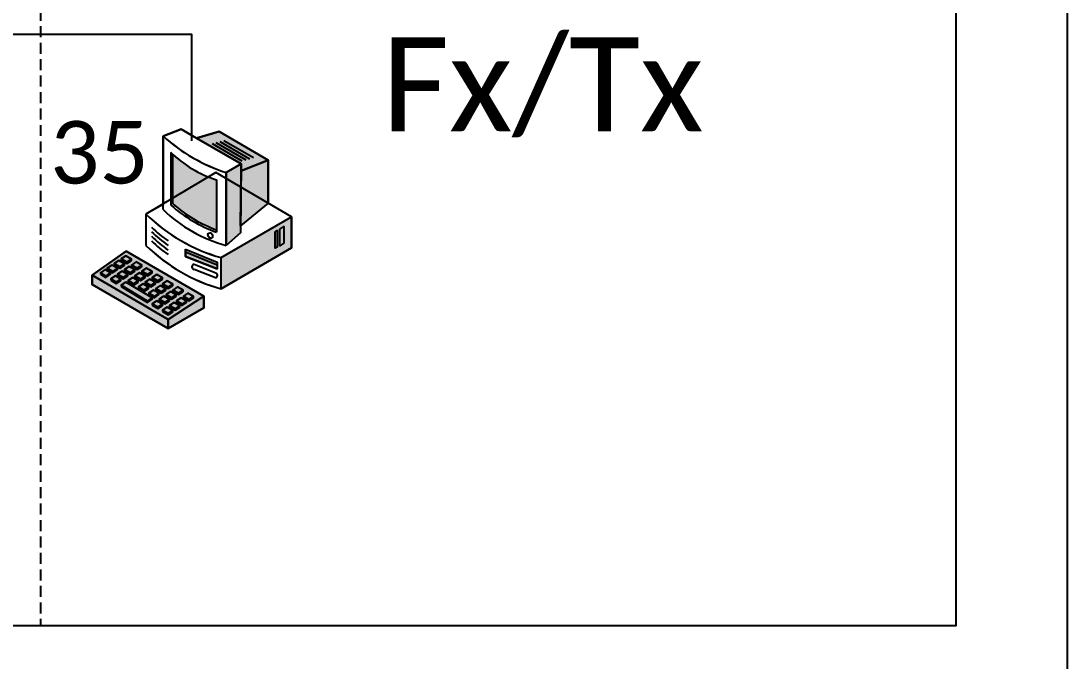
# Model space of a CAD drawing. Extents: x 1 to 296, y 20 to 201.
# Drawn here: x 88.34 to 123.75, y 138.8 to 160.46 of the extents above; entities that cross this region are included whole.
import ezdxf

# ---------------------------------------------------------------- set-up
doc = ezdxf.new("R2010")
doc.units = 0
doc.header["$LTSCALE"] = 2.97
doc.header["$MEASUREMENT"] = 0
doc.linetypes.add('HIDDEN2', pattern=[0.1875, 0.125, -0.0625])
doc.layers.get('0').update_dxf_attribs({"linetype": 'CONTINUOUS'})
doc.layers.add('CONNECTOR', color=7, linetype='CONTINUOUS')
doc.styles.get("Standard").update_dxf_attribs({"font": 'txt.shx'})

msp = doc.modelspace()

# ---------------------------------------------------------------- hatches: boundary and pattern name
for color, points in [(7, [(95.792, 155.389), (95.794, 155.62), (94.289, 156.492), (95.053, 156.712), (96.714, 155.745)]), (7, [(95.294, 152.864), (95.294, 155.327), (95.794, 155.62), (95.774, 153.282)]), (7, [(95.792, 155.389), (96.714, 155.745), (96.714, 154.293), (95.774, 153.524)]), (7, [(95.119, 152.448), (97.5, 153.832), (97.5, 152.776), (95.119, 151.391)]), (7, [(90.75, 151.853), (91.908, 152.666), (94.529, 151.149), (93.328, 150.355)]), (253, [(93.917, 152.732), (94.988, 152.293), (94.988, 152.073), (93.917, 152.491)]), (7, [(90.75, 151.853), (93.328, 150.355), (93.328, 150.05), (90.75, 151.545)]), (7, [(93.328, 150.05), (93.328, 150.355), (94.529, 151.149), (94.529, 150.754)])]:
    msp.add_hatch(color=color).paths.add_polyline_path(points)
h = msp.add_hatch(color=7)
edge = h.paths.add_edge_path()
edge.add_line((93.481, 154.269), (93.481, 155.943))
edge.add_line((93.481, 155.943), (93.415, 156.008))
edge.add_ellipse((96.055, 158.719), major_axis=(0.032, -3.796), ratio=0.993528, start_angle=315.0949, end_angle=342.7363)
edge.add_line((94.966, 155.085), (94.966, 153.308))
edge.add_line((94.966, 153.308), (94.966, 153.387))
edge.add_ellipse((96.604, 157.891), major_axis=(-0.122, -4.794), ratio=0.993528, start_angle=320.5053, end_angle=341.3574, ccw=False)
h = msp.add_hatch(color=251)
h.paths.add_polyline_path([(97.107, 153.414), (97.243, 153.5), (97.243, 152.938), (97.107, 152.852)])
h.paths.add_polyline_path([(96.944, 153.326), (97.019, 153.37), (97.019, 152.808), (96.944, 152.764)])
h = msp.add_hatch(color=252)
h.paths.add_polyline_path([(91.733, 152.366), (91.922, 152.253), (91.922, 152.298), (91.733, 152.411)])
h.paths.add_polyline_path([(92.084, 152.154), (92.273, 152.042), (92.273, 152.087), (92.084, 152.199)])
h.paths.add_polyline_path([(92.435, 151.943), (92.624, 151.83), (92.624, 151.875), (92.435, 151.988)])
h.paths.add_polyline_path([(92.786, 151.731), (92.975, 151.619), (92.975, 151.664), (92.786, 151.776)])
h.paths.add_polyline_path([(93.137, 151.52), (93.326, 151.407), (93.326, 151.452), (93.137, 151.565)])
h.paths.add_polyline_path([(93.488, 151.308), (93.677, 151.196), (93.677, 151.241), (93.488, 151.353)])
h.paths.add_polyline_path([(91.922, 152.298), (91.922, 152.253), (92.079, 152.357), (92.079, 152.402)])
h.paths.add_polyline_path([(92.273, 152.087), (92.273, 152.042), (92.43, 152.145), (92.43, 152.19)])
h.paths.add_polyline_path([(92.624, 151.875), (92.624, 151.83), (92.781, 151.934), (92.781, 151.979)])
h.paths.add_polyline_path([(92.975, 151.664), (92.975, 151.619), (93.132, 151.722), (93.132, 151.767)])
h.paths.add_polyline_path([(93.326, 151.452), (93.326, 151.407), (93.483, 151.511), (93.483, 151.556)])
h.paths.add_polyline_path([(93.677, 151.241), (93.677, 151.196), (93.834, 151.299), (93.834, 151.344)])
h.paths.add_polyline_path([(93.839, 151.097), (94.028, 150.984), (94.028, 151.029), (93.839, 151.142)])
h.paths.add_polyline_path([(94.028, 151.029), (94.028, 150.984), (94.185, 151.088), (94.185, 151.133)])
h.paths.add_polyline_path([(91.499, 152.208), (91.688, 152.096), (91.688, 152.141), (91.499, 152.253)])
h.paths.add_polyline_path([(91.85, 151.997), (92.039, 151.884), (92.039, 151.929), (91.85, 152.042)])
h.paths.add_polyline_path([(92.201, 151.785), (92.39, 151.673), (92.39, 151.718), (92.201, 151.83)])
h.paths.add_polyline_path([(92.552, 151.574), (92.741, 151.461), (92.741, 151.506), (92.552, 151.619)])
h.paths.add_polyline_path([(92.903, 151.362), (93.092, 151.25), (93.092, 151.295), (92.903, 151.407)])
h.paths.add_polyline_path([(93.254, 151.151), (93.443, 151.038), (93.443, 151.083), (93.254, 151.196)])
h.paths.add_polyline_path([(91.688, 152.141), (91.688, 152.096), (91.845, 152.199), (91.845, 152.244)])
h.paths.add_polyline_path([(92.039, 151.929), (92.039, 151.884), (92.196, 151.988), (92.196, 152.033)])
h.paths.add_polyline_path([(92.39, 151.718), (92.39, 151.673), (92.547, 151.776), (92.547, 151.821)])
h.paths.add_polyline_path([(92.741, 151.506), (92.741, 151.461), (92.898, 151.565), (92.898, 151.61)])
h.paths.add_polyline_path([(93.092, 151.295), (93.092, 151.25), (93.249, 151.353), (93.249, 151.398)])
h.paths.add_polyline_path([(93.443, 151.083), (93.443, 151.038), (93.6, 151.142), (93.6, 151.187)])
h.paths.add_polyline_path([(93.605, 150.939), (93.794, 150.827), (93.794, 150.872), (93.605, 150.984)])
h.paths.add_polyline_path([(93.794, 150.872), (93.794, 150.827), (93.951, 150.93), (93.951, 150.975)])
h.paths.add_polyline_path([(91.265, 152.051), (91.454, 151.938), (91.454, 151.983), (91.265, 152.096)])
h.paths.add_polyline_path([(91.616, 151.839), (91.805, 151.727), (91.805, 151.772), (91.616, 151.884)])
h.paths.add_polyline_path([(91.967, 151.628), (92.156, 151.515), (92.156, 151.56), (91.967, 151.673)])
h.paths.add_polyline_path([(92.318, 151.416), (92.507, 151.304), (92.507, 151.349), (92.318, 151.461)])
h.paths.add_polyline_path([(92.669, 151.205), (92.858, 151.092), (92.858, 151.137), (92.669, 151.25)])
h.paths.add_polyline_path([(93.02, 150.993), (93.209, 150.881), (93.209, 150.926), (93.02, 151.038)])
h.paths.add_polyline_path([(91.454, 151.983), (91.454, 151.938), (91.611, 152.042), (91.611, 152.087)])
h.paths.add_polyline_path([(91.805, 151.772), (91.805, 151.727), (91.962, 151.83), (91.962, 151.875)])
h.paths.add_polyline_path([(92.156, 151.56), (92.156, 151.515), (92.313, 151.619), (92.313, 151.664)])
h.paths.add_polyline_path([(92.507, 151.349), (92.507, 151.304), (92.664, 151.407), (92.664, 151.452)])
h.paths.add_polyline_path([(92.858, 151.137), (92.858, 151.092), (93.015, 151.196), (93.015, 151.241)])
h.paths.add_polyline_path([(93.209, 150.926), (93.209, 150.881), (93.366, 150.984), (93.366, 151.029)])
h.paths.add_polyline_path([(93.371, 150.782), (93.56, 150.669), (93.56, 150.714), (93.371, 150.827)])
h.paths.add_polyline_path([(93.56, 150.714), (93.56, 150.669), (93.717, 150.773), (93.717, 150.818)])
h.paths.add_polyline_path([(91.031, 151.893), (91.22, 151.781), (91.22, 151.826), (91.031, 151.938)])
h.paths.add_polyline_path([(91.382, 151.682), (91.571, 151.569), (91.571, 151.614), (91.382, 151.727)])
h.paths.add_polyline_path([(91.733, 151.47), (92.624, 150.935), (92.624, 150.98), (91.733, 151.515)])
h.paths.add_polyline_path([(92.786, 150.836), (92.975, 150.723), (92.975, 150.768), (92.786, 150.881)])
h.paths.add_polyline_path([(91.22, 151.826), (91.22, 151.781), (91.377, 151.884), (91.377, 151.929)])
h.paths.add_polyline_path([(91.571, 151.614), (91.571, 151.569), (91.728, 151.673), (91.728, 151.718)])
h.paths.add_polyline_path([(92.624, 150.98), (92.624, 150.935), (92.781, 151.038), (92.781, 151.083)])
h.paths.add_polyline_path([(92.975, 150.768), (92.975, 150.723), (93.132, 150.827), (93.132, 150.872)])
h.paths.add_polyline_path([(93.137, 150.624), (93.326, 150.512), (93.326, 150.557), (93.137, 150.669)])
h.paths.add_polyline_path([(93.326, 150.557), (93.326, 150.512), (93.483, 150.615), (93.483, 150.66)])

# ---------------------------------------------------------------- linework, layer by layer
at = {"color": 7, "linetype": 'HIDDEN2'}
msp.add_line((89, 160.833), (89, 140), dxfattribs=at)
at = {"color": 7, "linetype": 'CONTINUOUS'}
for p, q in [((93.765, 156.8), (93.153, 156.558)), ((93.153, 156.558), (93.765, 156.8)), ((93.765, 156.8), (93.153, 156.558)), ((93.153, 156.558), (93.153, 154.263)), ((93.153, 154.074), (93.153, 156.558)), ((93.153, 156.558), (93.153, 154.25)), ((94.289, 156.492), (93.765, 156.8)), ((93.765, 156.8), (94.29, 156.492)), ((94.289, 156.492), (93.765, 156.8)), ((95.053, 156.712), (94.289, 156.492)), ((95.053, 156.712), (94.289, 156.492)), ((96.714, 155.745), (95.053, 156.712)), ((96.714, 155.745), (95.053, 156.712)), ((94.29, 156.492), (95.794, 155.619)), ((94.813, 156.307), (95.818, 155.723)), ((94.944, 156.343), (95.949, 155.759)), ((95.075, 156.38), (96.08, 155.796)), ((95.206, 156.416), (96.211, 155.832)), ((93.415, 156.008), (93.415, 154.228)), ((93.481, 155.943), (93.415, 156.008)), ((93.481, 154.269), (93.481, 155.943)), ((95.794, 155.619), (95.294, 155.327)), ((96.714, 154.293), (96.714, 155.745)), ((96.714, 154.293), (96.714, 155.745)), ((94.944, 155.327), (92.574, 153.92)), ((97.5, 153.832), (94.944, 155.327)), ((95.294, 155.327), (95.294, 152.864)), ((94.966, 155.085), (94.966, 153.308)), ((93.153, 154.263), (92.574, 153.92)), ((93.153, 154.25), (92.574, 153.92)), ((97.5, 153.832), (96.714, 154.293)), ((97.5, 153.832), (96.714, 154.293)), ((92.574, 153.92), (92.574, 152.864)), ((92.574, 153.92), (92.574, 152.864)), ((92.574, 153.92), (92.574, 152.864)), ((95.119, 152.448), (97.5, 153.832)), ((97.5, 152.776), (97.5, 153.832)), ((97.5, 152.776), (97.5, 153.832)), ((94.966, 153.308), (94.966, 153.387)), ((93.917, 152.644), (94.988, 152.205)), ((95.119, 151.391), (97.5, 152.776)), ((95.119, 151.391), (97.5, 152.776)), ((95.119, 151.391), (95.119, 152.448)), ((94.201, 152.227), (94.944, 151.93)), ((94.922, 151.765), (94.201, 152.051))]:
    msp.add_line(p, q, dxfattribs=at)
for points in [[(20, 140), (120, 140), (120, 190), (20, 190)], [(95.792, 155.389), (95.794, 155.62), (94.289, 156.492), (95.053, 156.712), (96.714, 155.745)], [(95.294, 152.864), (95.294, 155.327), (95.794, 155.62), (95.774, 153.282)], [(95.792, 155.389), (96.714, 155.745), (96.714, 154.293), (95.774, 153.524)], [(95.119, 152.448), (97.5, 153.832), (97.5, 152.776), (95.119, 151.391)], [(90.75, 151.853), (90.75, 151.545), (93.328, 150.05), (94.529, 150.754), (94.529, 151.149), (91.908, 152.666)], [(90.75, 151.853), (91.908, 152.666), (94.529, 151.149), (93.328, 150.355)], [(90.75, 151.853), (91.908, 152.666), (94.529, 151.149), (94.529, 150.754), (93.328, 150.05), (90.75, 151.545)], [(93.917, 152.732), (94.988, 152.293), (94.988, 152.073), (93.917, 152.491)], [(91.733, 152.366), (91.922, 152.253), (91.922, 152.298), (91.733, 152.411)], [(91.922, 152.298), (91.922, 152.253), (92.079, 152.357), (92.079, 152.402)], [(91.031, 151.893), (91.22, 151.781), (91.22, 151.826), (91.031, 151.938)], [(91.22, 151.826), (91.22, 151.781), (91.377, 151.884), (91.377, 151.929)], [(91.265, 152.051), (91.454, 151.938), (91.454, 151.983), (91.265, 152.096)], [(91.454, 151.983), (91.454, 151.938), (91.611, 152.042), (91.611, 152.087)], [(91.499, 152.208), (91.688, 152.096), (91.688, 152.141), (91.499, 152.253)], [(91.688, 152.141), (91.688, 152.096), (91.845, 152.199), (91.845, 152.244)], [(91.85, 151.997), (92.039, 151.884), (92.039, 151.929), (91.85, 152.042)], [(92.039, 151.929), (92.039, 151.884), (92.196, 151.988), (92.196, 152.033)], [(92.084, 152.154), (92.273, 152.042), (92.273, 152.087), (92.084, 152.199)], [(92.273, 152.087), (92.273, 152.042), (92.43, 152.145), (92.43, 152.19)], [(92.435, 151.943), (92.624, 151.83), (92.624, 151.875), (92.435, 151.988)], [(92.624, 151.875), (92.624, 151.83), (92.781, 151.934), (92.781, 151.979)], [(90.75, 151.853), (93.328, 150.355), (93.328, 150.05), (90.75, 151.545)], [(91.382, 151.682), (91.571, 151.569), (91.571, 151.614), (91.382, 151.727)], [(91.571, 151.614), (91.571, 151.569), (91.728, 151.673), (91.728, 151.718)], [(91.616, 151.839), (91.805, 151.727), (91.805, 151.772), (91.616, 151.884)], [(91.805, 151.772), (91.805, 151.727), (91.962, 151.83), (91.962, 151.875)], [(91.967, 151.628), (92.156, 151.515), (92.156, 151.56), (91.967, 151.673)], [(92.156, 151.56), (92.156, 151.515), (92.313, 151.619), (92.313, 151.664)], [(92.201, 151.785), (92.39, 151.673), (92.39, 151.718), (92.201, 151.83)], [(92.39, 151.718), (92.39, 151.673), (92.547, 151.776), (92.547, 151.821)], [(92.552, 151.574), (92.741, 151.461), (92.741, 151.506), (92.552, 151.619)], [(92.741, 151.506), (92.741, 151.461), (92.898, 151.565), (92.898, 151.61)], [(92.786, 151.731), (92.975, 151.619), (92.975, 151.664), (92.786, 151.776)], [(92.975, 151.664), (92.975, 151.619), (93.132, 151.722), (93.132, 151.767)], [(93.137, 151.52), (93.326, 151.407), (93.326, 151.452), (93.137, 151.565)], [(93.326, 151.452), (93.326, 151.407), (93.483, 151.511), (93.483, 151.556)], [(91.733, 151.47), (92.624, 150.935), (92.624, 150.98), (91.733, 151.515)], [(92.318, 151.416), (92.507, 151.304), (92.507, 151.349), (92.318, 151.461)], [(92.507, 151.349), (92.507, 151.304), (92.664, 151.407), (92.664, 151.452)], [(92.669, 151.205), (92.858, 151.092), (92.858, 151.137), (92.669, 151.25)], [(92.858, 151.137), (92.858, 151.092), (93.015, 151.196), (93.015, 151.241)], [(92.903, 151.362), (93.092, 151.25), (93.092, 151.295), (92.903, 151.407)], [(93.092, 151.295), (93.092, 151.25), (93.249, 151.353), (93.249, 151.398)], [(93.254, 151.151), (93.443, 151.038), (93.443, 151.083), (93.254, 151.196)], [(93.488, 151.308), (93.677, 151.196), (93.677, 151.241), (93.488, 151.353)], [(93.677, 151.241), (93.677, 151.196), (93.834, 151.299), (93.834, 151.344)], [(92.624, 150.98), (92.624, 150.935), (92.781, 151.038), (92.781, 151.083)], [(92.786, 150.836), (92.975, 150.723), (92.975, 150.768), (92.786, 150.881)], [(92.975, 150.768), (92.975, 150.723), (93.132, 150.827), (93.132, 150.872)], [(93.02, 150.993), (93.209, 150.881), (93.209, 150.926), (93.02, 151.038)], [(93.209, 150.926), (93.209, 150.881), (93.366, 150.984), (93.366, 151.029)], [(93.328, 150.05), (93.328, 150.355), (94.529, 151.149), (94.529, 150.754)], [(93.443, 151.083), (93.443, 151.038), (93.6, 151.142), (93.6, 151.187)], [(93.605, 150.939), (93.794, 150.827), (93.794, 150.872), (93.605, 150.984)], [(93.794, 150.872), (93.794, 150.827), (93.951, 150.93), (93.951, 150.975)], [(93.839, 151.097), (94.028, 150.984), (94.028, 151.029), (93.839, 151.142)], [(94.028, 151.029), (94.028, 150.984), (94.185, 151.088), (94.185, 151.133)], [(93.137, 150.624), (93.326, 150.512), (93.326, 150.557), (93.137, 150.669)], [(93.326, 150.557), (93.326, 150.512), (93.483, 150.615), (93.483, 150.66)], [(93.371, 150.782), (93.56, 150.669), (93.56, 150.714), (93.371, 150.827)], [(93.56, 150.714), (93.56, 150.669), (93.717, 150.773), (93.717, 150.818)]]:
    msp.add_lwpolyline(points, close=True, dxfattribs=at)
at = {"color": 251, "linetype": 'CONTINUOUS'}
for points in [[(96.944, 153.326), (97.019, 153.37), (97.019, 152.808), (96.944, 152.764)], [(97.107, 153.414), (97.243, 153.5), (97.243, 152.938), (97.107, 152.852)]]:
    msp.add_lwpolyline(points, close=True, dxfattribs=at)
at = {"color": 7, "linetype": 'CONTINUOUS'}
for points in [[(93.917, 152.732), (94.988, 152.293), (94.988, 152.073)], [(93.917, 152.732), (93.917, 152.491), (94.988, 152.073)]]:
    msp.add_lwpolyline(points, dxfattribs=at)
at = {"color": 10, "linetype": 'CONTINUOUS'}
for points in [[(91.499, 152.253), (91.688, 152.141), (91.845, 152.244), (91.656, 152.357)], [(91.733, 152.411), (91.922, 152.298), (92.079, 152.402), (91.89, 152.514)], [(92.084, 152.199), (92.273, 152.087), (92.43, 152.19), (92.241, 152.303)], [(91.031, 151.938), (91.22, 151.826), (91.377, 151.929), (91.188, 152.042)], [(91.265, 152.096), (91.454, 151.983), (91.611, 152.087), (91.422, 152.199)], [(91.616, 151.884), (91.805, 151.772), (91.962, 151.875), (91.773, 151.988)], [(91.85, 152.042), (92.039, 151.929), (92.196, 152.033), (92.007, 152.145)], [(92.201, 151.83), (92.39, 151.718), (92.547, 151.821), (92.358, 151.934)], [(92.435, 151.988), (92.624, 151.875), (92.781, 151.979), (92.592, 152.091)], [(91.382, 151.727), (91.571, 151.614), (91.728, 151.718), (91.539, 151.83)], [(91.733, 151.515), (92.624, 150.98), (92.781, 151.083), (91.89, 151.619)], [(91.967, 151.673), (92.156, 151.56), (92.313, 151.664), (92.124, 151.776)], [(92.318, 151.461), (92.507, 151.349), (92.664, 151.452), (92.475, 151.565)], [(92.552, 151.619), (92.741, 151.506), (92.898, 151.61), (92.709, 151.722)], [(92.786, 151.776), (92.975, 151.664), (93.132, 151.767), (92.943, 151.88)], [(93.137, 151.565), (93.326, 151.452), (93.483, 151.556), (93.294, 151.668)], [(92.669, 151.25), (92.858, 151.137), (93.015, 151.241), (92.826, 151.353)], [(92.903, 151.407), (93.092, 151.295), (93.249, 151.398), (93.06, 151.511)], [(93.254, 151.196), (93.443, 151.083), (93.6, 151.187), (93.411, 151.299)], [(93.488, 151.353), (93.677, 151.241), (93.834, 151.344), (93.645, 151.457)], [(93.839, 151.142), (94.028, 151.029), (94.185, 151.133), (93.996, 151.245)], [(92.786, 150.881), (92.975, 150.768), (93.132, 150.872), (92.943, 150.984)], [(93.02, 151.038), (93.209, 150.926), (93.366, 151.029), (93.177, 151.142)], [(93.371, 150.827), (93.56, 150.714), (93.717, 150.818), (93.528, 150.93)], [(93.605, 150.984), (93.794, 150.872), (93.951, 150.975), (93.762, 151.088)], [(93.137, 150.669), (93.326, 150.557), (93.483, 150.66), (93.294, 150.773)]]:
    msp.add_lwpolyline(points, close=True, dxfattribs=at)
at = {"color": 7, "linetype": 'CONTINUOUS'}
for centre, major_axis, start_param, end_param in [((97.134, 161.069), (0, -6.034), 5.556901, 5.971177), ((97.085, 160.983), (0, -5.937), 5.553467, 5.974611), ((96.055, 158.719), (0.032, -3.796), -0.783742, -0.301308), ((96.528, 157.602), (0, -4.898), 5.516794, 6.026737), ((96.687, 158.033), (0.009, -5.033), -0.71516, -0.353206), ((96.604, 157.891), (-0.122, -4.794), -0.689313, -0.325375), ((96.748, 158.267), (0, -6.045), 5.514882, 6.008547), ((96.699, 158.181), (0, -5.949), 5.510798, 6.012631), ((95.213, 155.952), (0, -3.494), -0.78478, -0.574048), ((95.213, 155.798), (0, -3.494), -0.78478, -0.574048), ((95.213, 155.644), (0, -3.494), -0.78478, -0.574048), ((95.213, 155.49), (0, -3.494), -0.78478, -0.574048), ((96.682, 157.09), (0, -5.912), 5.508675, 6.013865), ((96.682, 157.09), (0, -5.912), 5.508675, 6.013865), ((96.734, 157.181), (0, -6.014), -0.770143, -0.273687), ((94.218, 152.139), (0, -0.0895), 3.330331, 6.094447), ((94.909, 151.851), (0, -0.0867), 0.152119, 2.724371)]:
    msp.add_ellipse(centre, major_axis=major_axis, ratio=0.993528, start_param=start_param, end_param=end_param, dxfattribs=at)
msp.add_ellipse((94.752, 153.197), major_axis=(0.049, -0.0849), ratio=0.747569, dxfattribs=at)
at = {"layer": 'CONNECTOR', "linetype": 'CONTINUOUS'}
for points in [[(114.667, 166.75), (116.938, 166.75), (116.938, 164.2), (123.75, 164.2), (123.75, 105.658), (109.25, 105.658)], [(94.125, 156.4), (94.125, 160), (58.75, 160), (58.75, 164.775)]]:
    msp.add_lwpolyline(points, dxfattribs=at)

# ---------------------------------------------------------------- texts
at = {"insert": (106, 158.209), "char_height": 3.17502, "width": 10.26847, "attachment_point": 5}
msp.add_mtext('\\C7;\\fCalibri|b0|i0|;\\H3.1750242233276;Fx/Tx', dxfattribs=at)
at = {"layer": 'CONNECTOR', "insert": (91, 156), "char_height": 2.11666, "width": 14.11111, "attachment_point": 5}
msp.add_mtext('\\C7;\\fCalibri|b0|i0|;\\H2.1166585922241;35', dxfattribs=at)

doc.saveas('drawing.dxf')
